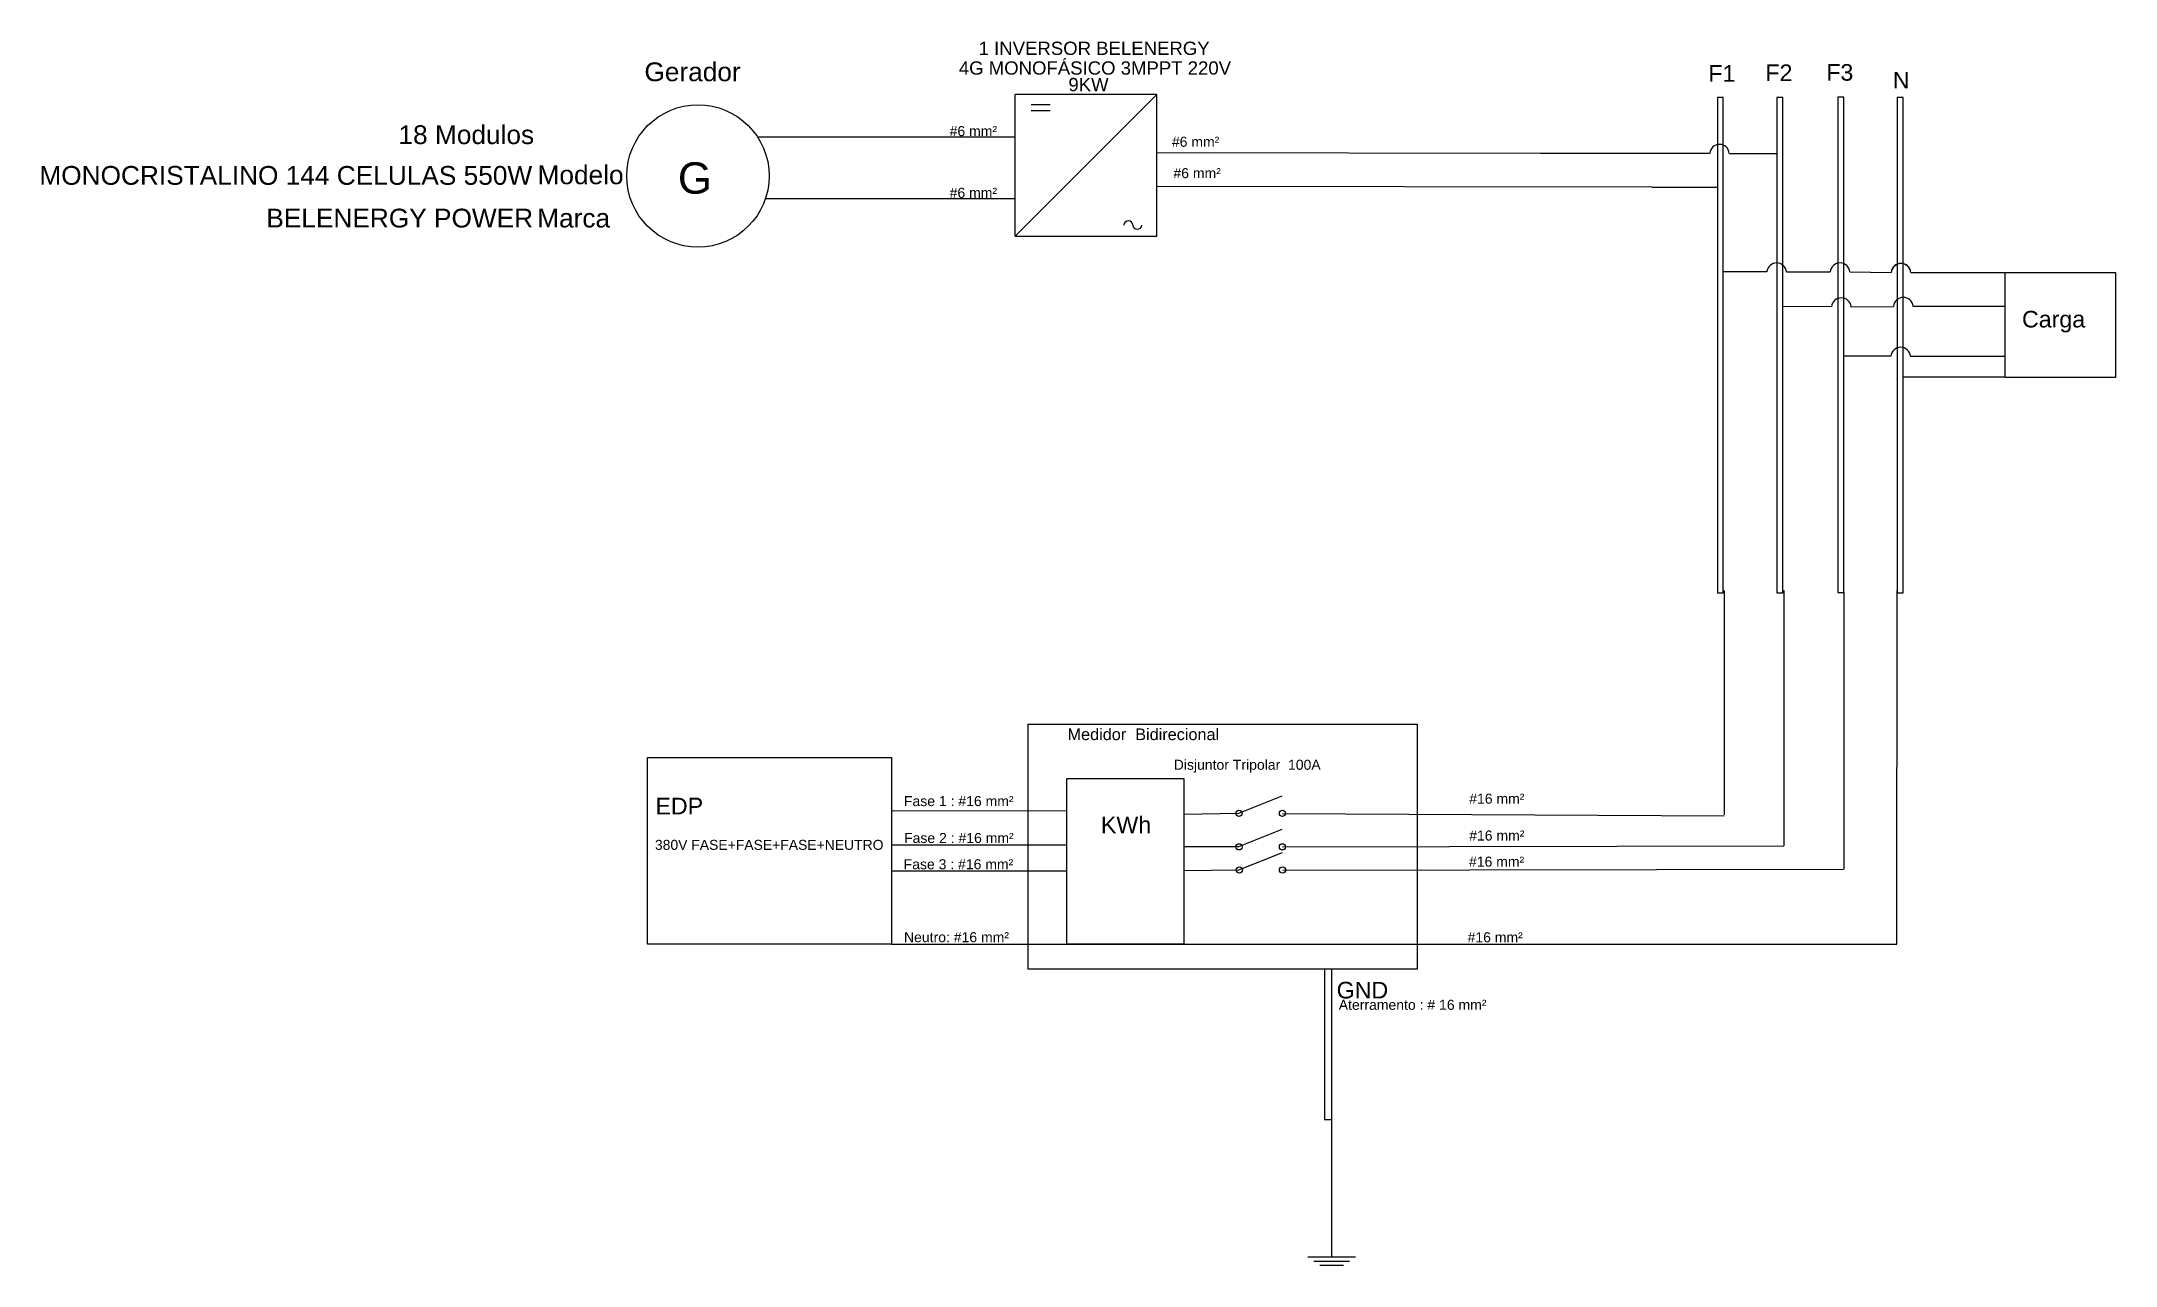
# Model space of a CAD drawing. Header units: millimetres. Extents: x 2358 to 31755, y 1023 to 18370.
import ezdxf

# ---------------------------------------------------------------- set-up
doc = ezdxf.new("R2010")
doc.units = ezdxf.units.MM
doc.styles.add('arial', font='arial.ttf')
doc.styles.get("Standard").update_dxf_attribs({"font": 'arial.ttf'})

msp = doc.modelspace()

# ---------------------------------------------------------------- linework, layer by layer
for p, q in [((18168, 17618), (16157, 17618)), ((18168, 17618), (16157, 15611)), ((16157, 15609), (16157, 17618)), ((16384, 17475), (16653, 17475)), ((16384, 17392), (16653, 17392)), ((18168, 15609), (18168, 17618)), ((26111, 17576), (26111, 10556)), ((26195, 17576), (26111, 17576)), ((26195, 10556), (26195, 17576)), ((26954, 17576), (26954, 11675)), ((27039, 17576), (26954, 17576)), ((26954, 17576), (26954, 10556)), ((27039, 17576), (26954, 17576)), ((27039, 11675), (27039, 17576)), ((27039, 10556), (27039, 17576)), ((27817, 17581), (27817, 11680)), ((27902, 17581), (27817, 17581)), ((27817, 17581), (27817, 10561)), ((27902, 17581), (27817, 17581)), ((27902, 11680), (27902, 17581)), ((27902, 10561), (27902, 17581)), ((28659, 17575), (28659, 11673)), ((28743, 17575), (28659, 17575)), ((28659, 17575), (28659, 10555)), ((28743, 17575), (28659, 17575)), ((28743, 11673), (28743, 17575)), ((28743, 10555), (28743, 17575)), ((16157, 17014), (12509, 17014)), ((23603, 16781), (18168, 16791)), ((25998, 16781), (23603, 16781)), ((26281, 16784), (26956, 16784)), ((25182, 16303), (18168, 16313)), ((25182, 16303), (26110, 16303)), ((16157, 16139), (12618, 16139)), ((16157, 15609), (18168, 15609)), ((26811, 15104), (26195, 15104)), ((27091, 15104), (27711, 15104)), ((27989, 15104), (28575, 15095)), ((28852, 15098), (30121, 15098)), ((30121, 15098), (30189, 15098)), ((27728, 14609), (27036, 14613)), ((28005, 14609), (28608, 14616)), ((28885, 14620), (29844, 14620)), ((29844, 14620), (30189, 14620)), ((28570, 13909), (27902, 13909)), ((28848, 13909), (30189, 13909)), ((28743, 13619), (30189, 13619)), ((26209, 10589), (26209, 7408)), ((27052, 10589), (27052, 6971)), ((28656, 5576), (28661, 10588)), ((26111, 10556), (26195, 10556)), ((26954, 10556), (27039, 10556)), ((27817, 10561), (27902, 10561)), ((27902, 10561), (27902, 6641)), ((28659, 10555), (28743, 10555)), ((19939, 7675), (19324, 7429)), ((14409, 7468), (14404, 7468)), ((14409, 7468), (14425, 7468)), ((16890, 7463), (14425, 7468)), ((19323, 7428), (18545, 7417)), ((19947, 7431), (26209, 7395)), ((19939, 7203), (19324, 6957)), ((14409, 6980), (14404, 6980)), ((16890, 6979), (14409, 6980)), ((19325, 6956), (18550, 6957)), ((19941, 6871), (19325, 6625)), ((19947, 6957), (27052, 6971)), ((14409, 6617), (16890, 6617)), ((19327, 6625), (18549, 6615)), ((19951, 6627), (27898, 6641)), ((14404, 5576), (28656, 5576))]:
    msp.add_line(p, q)
at = {"color": 3}
for p, q in [((20543, 5224), (20543, 3093)), ((20645, 3093), (20645, 5224)), ((20543, 3092), (20645, 3092)), ((20645, 1150), (20645, 3093)), ((20982, 1141), (20307, 1141)), ((20897, 1082), (20392, 1082)), ((20813, 1023), (20476, 1023))]:
    msp.add_line(p, q, dxfattribs=at)
for points in [[(30189, 15098), (31755, 15098), (31755, 13606), (30189, 13606)], [(16343, 8695), (21856, 8695), (21856, 5223), (16343, 5223)], [(10948, 8222), (14404, 8222), (14404, 5576), (10948, 5576)], [(16890, 7925), (18550, 7925), (18550, 5579), (16890, 5579)]]:
    msp.add_lwpolyline(points, close=True)
for centre, radius in [((11663, 16464), 1009), ((19331, 7431), 44), ((19947, 7431), 44), ((19331, 6957), 44), ((19947, 6957), 44), ((19335, 6629), 44), ((19948, 6629), 44)]:
    msp.add_circle(centre, radius)
for centre, radius, start, end in [((26142, 16773), 139, 4.8421, 175.1489), ((17763, 15763), 63.4, 3.9496, 176.0504), ((17890, 15772), 63.4, 183.9496, 356.0504), ((26952, 15092), 139, 4.8264, 175.1736), ((27850, 15092), 139, 4.8264, 175.1736), ((28714, 15086), 139, 4.8264, 175.1489), ((28714, 15083), 139, 4.8264, 175.1489), ((27867, 14598), 139, 4.8264, 175.1736), ((28747, 14604), 139, 4.8264, 175.1489), ((28709, 13897), 139, 4.8264, 175.1736)]:
    msp.add_arc(centre, radius, start, end)

# ---------------------------------------------------------------- texts
for s, height, p in [('1 INVERSOR BELENERGY', 188.29, (15641, 18179)), (' 4G MONOFÁSICO 3MPPT 220V', 188.29, (15287, 17900)), ('F1', 235.4, (25984, 17800)), ('F2', 235.4, (26792, 17809)), ('F3', 235.4, (27655, 17814)), ('N', 235, (28598, 17704)), ('9KW ', 188.3, (16913, 17665)), ('#6 mm²', 142, (15230, 17029)), ('#6 mm²', 142, (18380, 16878)), ('G', 444, (11378, 16213)), ('#6 mm²', 142, (18402, 16433)), ('#6 mm²', 142, (15230, 16154)), ('Carga', 235.4, (30429, 14317)), ('Medidor  Bidirecional', 164.76, (16901, 8469)), ('Disjuntor Tripolar  100A', 141.98, (18406, 8049)), ('EDP', 235.4, (11060, 7417)), ('Fase 1 : #16 mm²', 141.98, (14582, 7534)), ('#16 mm²', 142, (22594, 7568)), ('KWh', 235.4, (17374, 7150)), ('380V FASE+FASE+FASE+NEUTRO', 141.22, (11053, 6914)), ('Fase 2 : #16 mm²', 141.98, (14584, 7011)), ('#16 mm²', 142, (22594, 7046)), ('Fase 3 : #16 mm²', 141.98, (14578, 6639)), ('#16 mm²', 142, (22591, 6676)), ('Neutro: #16 mm²', 141.98, (14583, 5605)), ('#16 mm²', 142, (22571, 5604)), ('GND', 235.4, (20715, 4808)), ('Aterramento : # 16 mm²', 141.98, (20745, 4647))]:
    msp.add_text(s, height=height).set_placement(p)
at = {"style": 'arial'}
for s, p in [('Gerador ', (10904, 17807)), ('Modelo', (9389, 16347)), ('Marca', (9384, 15734))]:
    msp.add_text(s, height=266.2, dxfattribs=at).set_placement(p)
at = {"color": 2, "style": 'arial'}
for s, height, p in [('18 Modulos', 266.2, (7418, 16916)), ('MONOCRISTALINO 144 CELULAS 550W', 266.22, (2328, 16339)), ('BELENERGY POWER', 266.22, (5545, 15734))]:
    msp.add_text(s, height=height, dxfattribs=at).set_placement(p)

doc.saveas('drawing.dxf')
